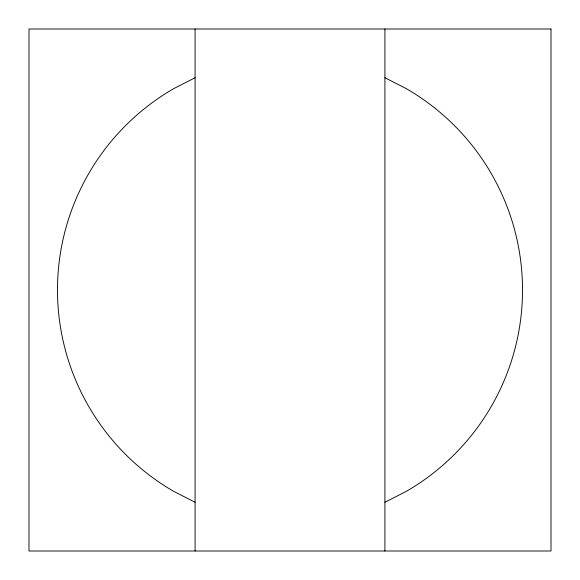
<?xml version="1.0" encoding="UTF-8"?>
<svg xmlns="http://www.w3.org/2000/svg" width="580" height="580" viewBox="0 0 580 580"><rect width="100%" height="100%" fill="white"/><g stroke="black" fill="none" stroke-linecap="round" stroke-linejoin="round"><path stroke-width="0.87" d="M195.09 77.742L173.739 88.624A232.529 232.529 0 0 0 173.739 491.376L195.09 502.258M384.91 502.258L406.261 491.376A232.529 232.529 0 0 0 406.261 88.624L384.91 77.742M384.91 29L384.91 551M195.09 29L195.09 551M551 29L29 29L29 551L551 551L551 29"/></g></svg>
